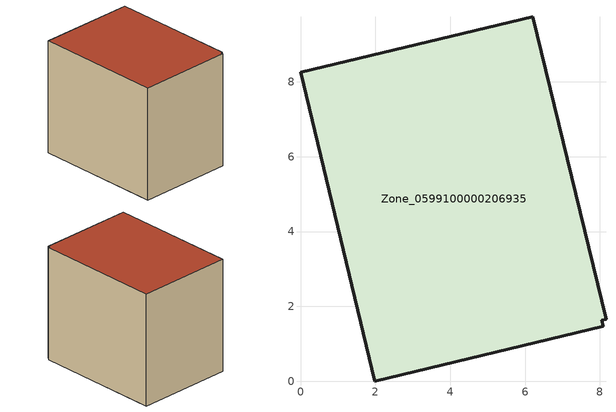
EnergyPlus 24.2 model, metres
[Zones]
Zone_0599100000206935
 floor ground (C_G): 8.16,1.66 8.05,1.63 8.08,1.47 1.99,0 0,8.25 6.21,9.74 z0
 wall outside (C_F): 8.16,1.66 6.21,9.74 0,8.25 1.99,0 8.08,1.47 8.05,1.63 8.16,1.66 z0:7.52
 roof outside (C_R): 8.05,1.63 8.16,1.66 6.21,9.74 0,8.25 1.99,0 8.08,1.47 z7.52
[BUILDING]
Pand.0599100000206935: North Axis=0; Terrain=City; Loads Convergence Tolerance Value=0.04; Temperature Convergence Tolerance Value=0.4; Solar Distribution=FullExterior; Maximum Number of Warmup Days=25; Minimum Number of Warmup Days=1
[Site:Location]
Rotterdam.The.Hague.AP_ZH_NLD Design_Conditions: Latitude=51.96; Longitude=4.45; Time Zone=1; Elevation=-4.5
[SITE:GROUNDTEMPERATURE:BUILDINGSURFACE]
18, 18, 18, 18, 18, 18, 18, 18, 18, 18, 18, 18
[MATERIAL] Thermal Absorptance=0.9; Solar Absorptance=0.7; Visible Absorptance=0.7
Name | Roughness | Thickness | Conductivity | Density | Specific Heat
G.TI.1965-1974 | MediumSmooth | 0.15 | 0.882353 | 540 | 1210
F.TI.1965-1974 | Rough | 0.3 | 0.697674 | 1920 | 840
R.TI.1965-1974 | MediumRough | 0.2 | 0.232558 | 1500 | 1000
[CONSTRUCTION]
C_G: G.TI.1965-1974
C_F: F.TI.1965-1974
C_R: R.TI.1965-1974
[ZONE]
Zone_0599100000206935: Type=1; Multiplier=1; Ceiling Height=Autocalculate; Volume=Autocalculate; Floor Area=autocalculate; Part of Total Floor Area=Yes
[ZONEINFILTRATION:DESIGNFLOWRATE]
Infil_Zone_0599100000206935: Zone or ZoneList or Space or SpaceList=Zone_0599100000206935; Schedule=AlwaysOn; Design Flow Rate Calculation Method=Flow/Area; Flow Rate per Floor Area=0.003; Constant Term Coefficient=1; Temperature Term Coefficient=0; Velocity Term Coefficient=0; Velocity Squared Term Coefficient=0
[HVACTEMPLATE:ZONE:IDEALLOADSAIRSYSTEM]
Zone_0599100000206935: Maximum Heating Supply Air Temperature=50; Minimum Cooling Supply Air Temperature=13; Maximum Heating Supply Air Humidity Ratio=0.0156; Minimum Cooling Supply Air Humidity Ratio=0.0077; Heating Limit=NoLimit; Cooling Limit=NoLimit; Dehumidification Control Type=ConstantSensibleHeatRatio; Cooling Sensible Heat Ratio=0.7; Dehumidification Setpoint=60; Humidification Control Type=None; Humidification Setpoint=30; Outdoor Air Method=None; Outdoor Air Flow Rate per Person=0.00944; Outdoor Air Flow Rate per Zone Floor Area=0; Outdoor Air Flow Rate per Zone=0; Demand Controlled Ventilation Type=None; Outdoor Air Economizer Type=NoEconomizer; Heat Recovery Type=None; Sensible Heat Recovery Effectiveness=0.7; Latent Heat Recovery Effectiveness=0.65
[ZONECONTROL:THERMOSTAT]
ThermostatControl_Zone_0599100000206935: Zone or ZoneList=Zone_0599100000206935; Control Type Schedule=DualSetpointControlType; Control 1=Thermostat_Zone_0599100000206935; Temperature Difference Between Cutout And Setpoint=0
[THERMOSTATSETPOINT:DUALSETPOINT]
Thermostat_Zone_0599100000206935: Heating Setpoint Temperature Schedule=HeatingSetpoint_Zone_0599100000206935; Cooling Setpoint Temperature Schedule=CoolingSetpoint_Zone_0599100000206935
[SCHEDULE:COMPACT]
HeatingSetpoint_Zone_0599100000206935: Through: 12/31, For: AllDays, Until: 24:00, 21
CoolingSetpoint_Zone_0599100000206935: Through: 12/31, For: AllDays, Until: 24:00, 24
DualSetpointControlType: Through: 12/31, For: AllDays, Until: 24:00, 4
AlwaysOn: Through: 12/31, For: AllDays, Until: 24:00, 1
